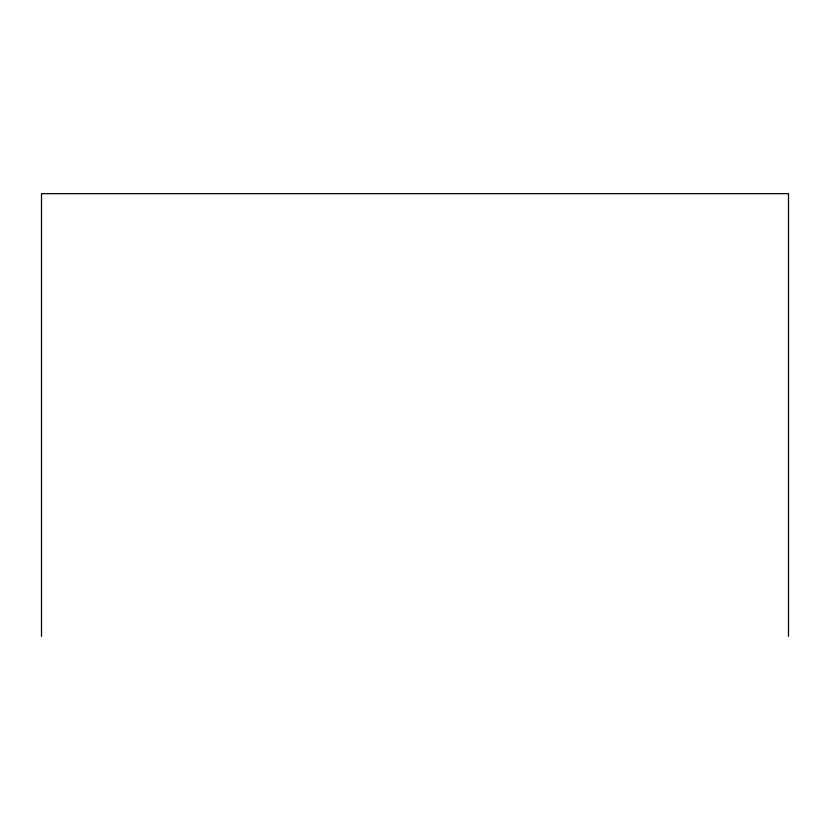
<?xml version="1.0" encoding="UTF-8"?>
<svg xmlns="http://www.w3.org/2000/svg" width="830" height="830" viewBox="0 0 830 830"><rect width="100%" height="100%" fill="white"/><g stroke="black" fill="none" stroke-linecap="round" stroke-linejoin="round"><path stroke-width="1.25" d="M788.5 636.34L788.5 193.66L41.5 193.66L41.5 636.34"/></g></svg>
